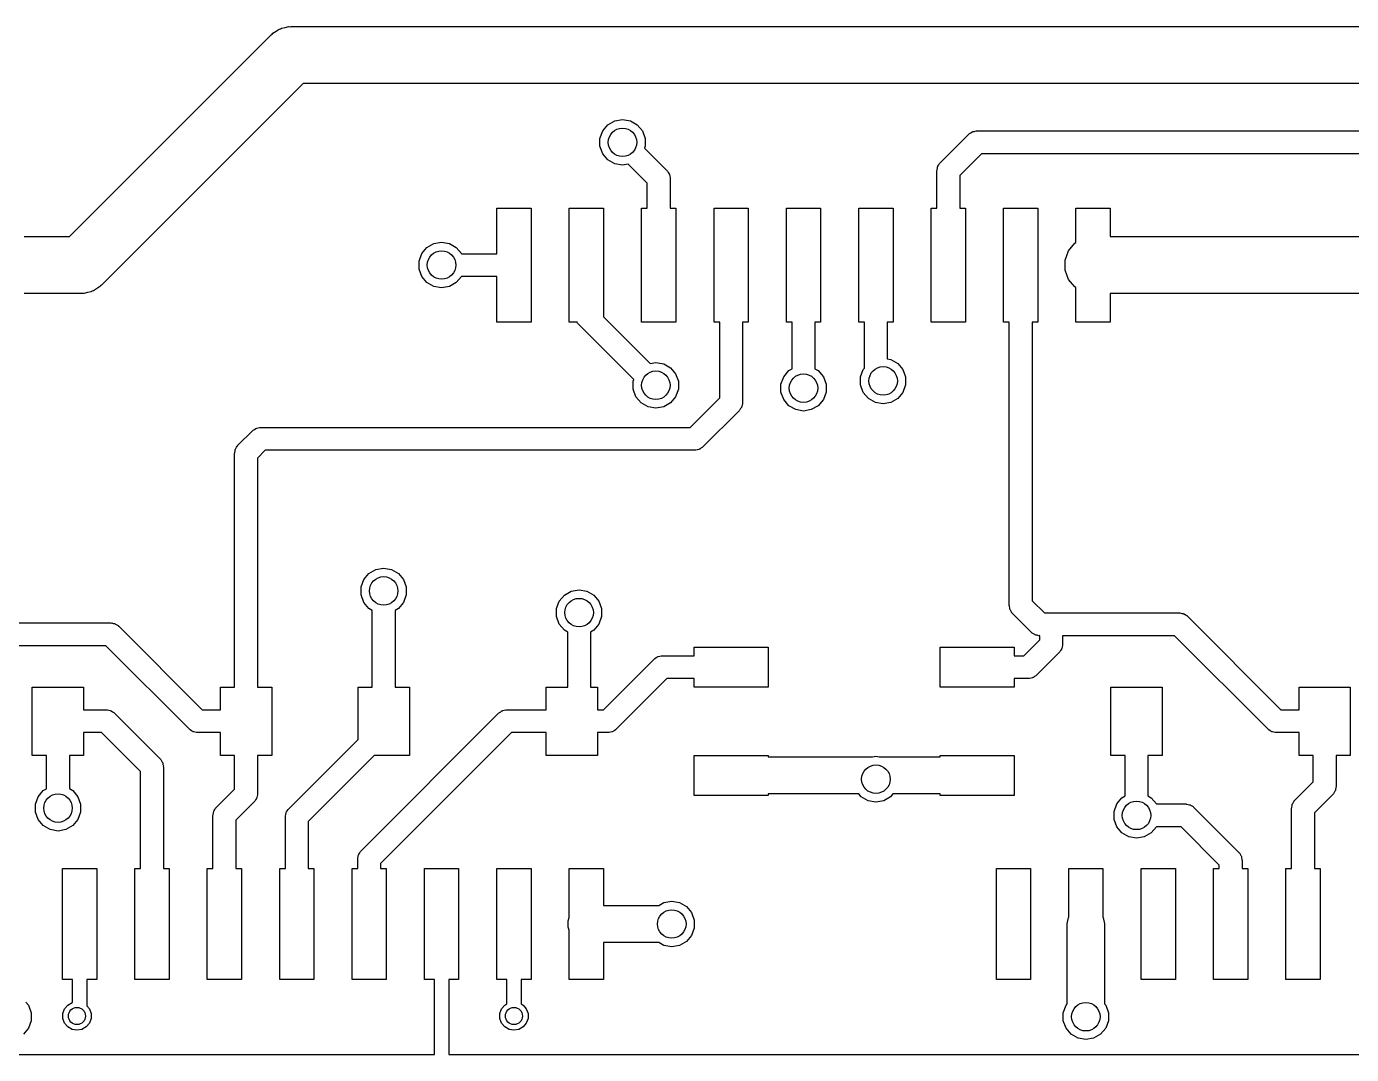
# Model space of a CAD drawing. Extents: x 25 to 125, y -125 to -25.
# Drawn here: x 89.87 to 113.12, y -75.69 to -57.67 of the extents above; entities that cross this region are included whole.
import ezdxf

# ---------------------------------------------------------------- set-up
doc = ezdxf.new("R2010")
doc.units = 0
doc.header["$MEASUREMENT"] = 0
doc.layers.add('BLACK', color=7, linetype='CONTINUOUS')

msp = doc.modelspace()

# ---------------------------------------------------------------- linework, layer by layer
at = {"layer": 'Black'}
for p, q in [((90.6279, -61.35), (94.1654, -57.8124)), ((94.1654, -57.8124), (94.1835, -57.7998)), ((94.1835, -57.7998), (94.1976, -57.783)), ((94.1976, -57.783), (94.2542, -57.7503)), ((94.2542, -57.7503), (94.3077, -57.7128)), ((94.3077, -57.7128), (94.3289, -57.7072)), ((94.3289, -57.7072), (94.348, -57.6962)), ((94.348, -57.6962), (94.4123, -57.6848)), ((94.4123, -57.6848), (94.4754, -57.6679)), ((94.4754, -57.6679), (94.4973, -57.6698)), ((94.4973, -57.6698), (94.519, -57.666)), ((94.519, -57.666), (122.29, -57.666)), ((94.7261, -58.666), (91.1886, -62.2036)), ((122.29, -58.666), (94.7261, -58.666)), ((99.9346, -59.6273), (99.9823, -59.4962)), ((99.9823, -59.4962), (100.072, -59.3894)), ((100.072, -59.3894), (100.193, -59.3197)), ((100.193, -59.3197), (100.33, -59.2955)), ((100.33, -59.2955), (100.467, -59.3197)), ((100.467, -59.3197), (100.588, -59.3894)), ((100.588, -59.3894), (100.678, -59.4962)), ((100.678, -59.4962), (100.725, -59.6273)), ((106.478, -59.5091), (106.503, -59.5045)), ((106.503, -59.5045), (106.529, -59.4978)), ((106.529, -59.4978), (106.537, -59.4985)), ((106.537, -59.4985), (106.546, -59.497)), ((106.546, -59.497), (116.492, -59.497)), ((99.9346, -59.7667), (99.9346, -59.6273)), ((100.725, -59.6273), (100.725, -59.7667)), ((105.904, -60.0566), (106.405, -59.5556)), ((106.405, -59.5556), (106.412, -59.5505)), ((106.412, -59.5505), (106.417, -59.5438)), ((106.417, -59.5438), (106.44, -59.5307)), ((106.44, -59.5307), (106.461, -59.5157)), ((106.461, -59.5157), (106.47, -59.5135)), ((106.47, -59.5135), (106.478, -59.5091)), ((99.9823, -59.8978), (99.9346, -59.7667)), ((100.072, -60.0046), (99.9823, -59.8978)), ((100.725, -59.7667), (100.714, -59.7982)), ((100.714, -59.7982), (101.106, -60.1906)), ((106.629, -59.897), (106.245, -60.2808)), ((116.492, -59.897), (106.629, -59.897)), ((100.193, -60.0743), (100.072, -60.0046)), ((100.33, -60.0985), (100.193, -60.0743)), ((100.431, -60.0807), (100.33, -60.0985)), ((100.765, -60.4148), (100.431, -60.0807)), ((101.106, -60.1906), (101.111, -60.1978)), ((101.111, -60.1978), (101.118, -60.2034)), ((101.118, -60.2034), (101.131, -60.2261)), ((105.845, -60.198), (105.847, -60.1893)), ((105.845, -60.85), (105.845, -60.198)), ((105.846, -60.1806), (105.853, -60.1553)), ((105.847, -60.1893), (105.846, -60.1806)), ((105.853, -60.1553), (105.857, -60.1296)), ((105.857, -60.1296), (105.861, -60.122)), ((105.861, -60.122), (105.864, -60.1135)), ((105.864, -60.1135), (105.879, -60.0921)), ((105.879, -60.0921), (105.892, -60.0694)), ((105.892, -60.0694), (105.899, -60.0638)), ((105.899, -60.0638), (105.904, -60.0566)), ((100.765, -60.85), (100.765, -60.4148)), ((101.131, -60.2261), (101.146, -60.2475)), ((101.146, -60.2475), (101.149, -60.256)), ((101.149, -60.256), (101.153, -60.2636)), ((101.153, -60.2636), (101.157, -60.2893)), ((101.157, -60.2893), (101.164, -60.3146)), ((101.164, -60.3146), (101.163, -60.3233)), ((101.163, -60.3233), (101.165, -60.332)), ((101.165, -60.332), (101.165, -60.85)), ((106.245, -60.2808), (106.245, -60.85)), ((98.125, -61.65), (98.125, -60.85)), ((98.125, -60.85), (98.725, -60.85)), ((98.725, -60.85), (98.725, -62.85)), ((99.395, -62.85), (99.395, -60.85)), ((99.395, -60.85), (99.995, -60.85)), ((99.995, -60.85), (99.995, -62.7552)), ((100.665, -62.85), (100.665, -60.85)), ((100.665, -60.85), (100.765, -60.85)), ((101.165, -60.85), (101.265, -60.85)), ((101.265, -60.85), (101.265, -62.85)), ((101.935, -62.85), (101.935, -60.85)), ((101.935, -60.85), (102.535, -60.85)), ((102.535, -60.85), (102.535, -62.85)), ((103.205, -62.85), (103.205, -60.85)), ((103.205, -60.85), (103.805, -60.85)), ((103.805, -60.85), (103.805, -62.85)), ((104.475, -62.85), (104.475, -60.85)), ((104.475, -60.85), (105.075, -60.85)), ((105.075, -60.85), (105.075, -62.85)), ((105.745, -62.85), (105.745, -60.85)), ((105.745, -60.85), (105.845, -60.85)), ((106.245, -60.85), (106.345, -60.85)), ((106.345, -60.85), (106.345, -62.85)), ((107.015, -62.85), (107.015, -60.85)), ((107.015, -60.85), (107.615, -60.85)), ((107.615, -60.85), (107.615, -62.85)), ((108.285, -61.4546), (108.285, -60.85)), ((108.285, -60.85), (108.885, -60.85)), ((108.885, -60.85), (108.885, -61.35)), ((89.835, -61.35), (90.6279, -61.35)), ((108.885, -61.35), (121.968, -61.35)), ((96.8073, -61.6482), (96.8969, -61.5414)), ((96.8969, -61.5414), (97.0177, -61.4717)), ((97.0177, -61.4717), (97.155, -61.4475)), ((97.155, -61.4475), (97.2923, -61.4717)), ((97.2923, -61.4717), (97.4131, -61.5414)), ((97.4131, -61.5414), (97.5027, -61.6482)), ((108.152, -61.6), (108.264, -61.467)), ((108.264, -61.467), (108.285, -61.4546)), ((96.7596, -61.7793), (96.8073, -61.6482)), ((96.7596, -61.9187), (96.7596, -61.7793)), ((97.5027, -61.6482), (97.5034, -61.65)), ((97.5034, -61.65), (98.125, -61.65)), ((108.093, -61.7632), (108.152, -61.6)), ((108.093, -61.9368), (108.093, -61.7632)), ((96.8073, -62.0498), (96.7596, -61.9187)), ((96.8969, -62.1566), (96.8073, -62.0498)), ((97.5025, -62.05), (97.4131, -62.1566)), ((98.125, -62.05), (97.5025, -62.05)), ((98.125, -62.85), (98.125, -62.05)), ((108.152, -62.1), (108.093, -61.9368)), ((91.0998, -62.2657), (91.0463, -62.3032)), ((91.1564, -62.233), (91.0998, -62.2657)), ((91.1705, -62.2162), (91.1564, -62.233)), ((91.1886, -62.2036), (91.1705, -62.2162)), ((97.0177, -62.2263), (96.8969, -62.1566)), ((97.155, -62.2505), (97.0177, -62.2263)), ((97.2923, -62.2263), (97.155, -62.2505)), ((97.4131, -62.1566), (97.2923, -62.2263)), ((108.264, -62.233), (108.152, -62.1)), ((108.285, -62.2454), (108.264, -62.233)), ((108.285, -62.85), (108.285, -62.2454)), ((90.835, -62.35), (89.835, -62.35)), ((90.8567, -62.3462), (90.835, -62.35)), ((90.8786, -62.3481), (90.8567, -62.3462)), ((90.9417, -62.3312), (90.8786, -62.3481)), ((91.006, -62.3198), (90.9417, -62.3312)), ((91.0251, -62.3088), (91.006, -62.3198)), ((91.0463, -62.3032), (91.0251, -62.3088)), ((122.173, -62.35), (108.885, -62.35)), ((108.885, -62.35), (108.885, -62.85)), ((99.995, -62.7552), (100.813, -63.5735)), ((98.725, -62.85), (98.125, -62.85)), ((99.5322, -62.85), (99.395, -62.85)), ((99.5418, -62.8666), (99.5322, -62.85)), ((99.5485, -62.8722), (99.5418, -62.8666)), ((99.5536, -62.8794), (99.5485, -62.8722)), ((100.53, -63.8561), (99.5536, -62.8794)), ((101.265, -62.85), (100.665, -62.85)), ((102.035, -62.85), (101.935, -62.85)), ((102.035, -64.1792), (102.035, -62.85)), ((102.535, -62.85), (102.435, -62.85)), ((102.435, -62.85), (102.435, -64.262)), ((103.305, -62.85), (103.205, -62.85)), ((103.305, -63.6669), (103.305, -62.85)), ((103.805, -62.85), (103.705, -62.85)), ((103.705, -62.85), (103.705, -63.6669)), ((104.575, -62.85), (104.475, -62.85)), ((104.575, -63.6555), (104.575, -62.85)), ((105.075, -62.85), (104.975, -62.85)), ((104.975, -62.85), (104.975, -63.4923)), ((106.345, -62.85), (105.745, -62.85)), ((107.115, -62.85), (107.015, -62.85)), ((107.115, -67.818), (107.115, -62.85)), ((107.615, -62.85), (107.515, -62.85)), ((107.515, -62.85), (107.515, -67.7352)), ((108.885, -62.85), (108.285, -62.85)), ((100.813, -63.5735), (100.914, -63.5557)), ((100.914, -63.5557), (101.052, -63.5799)), ((101.052, -63.5799), (101.172, -63.6496)), ((101.172, -63.6496), (101.262, -63.7564)), ((103.247, -63.7004), (103.305, -63.6669)), ((103.705, -63.6669), (103.763, -63.7004)), ((104.507, -63.8113), (104.554, -63.6802)), ((104.554, -63.6802), (104.575, -63.6555)), ((104.975, -63.4923), (105.039, -63.5037)), ((105.039, -63.5037), (105.16, -63.5734)), ((105.16, -63.5734), (105.25, -63.6802)), ((105.25, -63.6802), (105.297, -63.8113)), ((100.519, -63.8875), (100.53, -63.8561)), ((100.519, -64.0269), (100.519, -63.8875)), ((101.262, -63.7564), (101.31, -63.8875)), ((101.31, -63.8875), (101.31, -64.0269)), ((103.11, -63.9383), (103.157, -63.8072)), ((103.157, -63.8072), (103.247, -63.7004)), ((103.763, -63.7004), (103.853, -63.8072)), ((103.853, -63.8072), (103.9, -63.9383)), ((104.507, -63.9507), (104.507, -63.8113)), ((105.297, -63.8113), (105.297, -63.9507)), ((100.566, -64.158), (100.519, -64.0269)), ((101.31, -64.0269), (101.262, -64.158)), ((103.11, -64.0777), (103.11, -63.9383)), ((103.157, -64.2088), (103.11, -64.0777)), ((103.9, -64.0777), (103.853, -64.2088)), ((103.9, -63.9383), (103.9, -64.0777)), ((104.554, -64.0818), (104.507, -63.9507)), ((104.644, -64.1886), (104.554, -64.0818)), ((105.25, -64.0818), (105.16, -64.1886)), ((105.297, -63.9507), (105.25, -64.0818)), ((100.656, -64.2648), (100.566, -64.158)), ((100.777, -64.3345), (100.656, -64.2648)), ((100.914, -64.3587), (100.777, -64.3345)), ((101.052, -64.3345), (100.914, -64.3587)), ((101.172, -64.2648), (101.052, -64.3345)), ((101.262, -64.158), (101.172, -64.2648)), ((101.517, -64.697), (102.035, -64.1792)), ((102.401, -64.3679), (102.388, -64.3906)), ((102.416, -64.3465), (102.401, -64.3679)), ((102.419, -64.338), (102.416, -64.3465)), ((102.423, -64.3304), (102.419, -64.338)), ((102.427, -64.3047), (102.423, -64.3304)), ((102.434, -64.2794), (102.427, -64.3047)), ((102.435, -64.262), (102.433, -64.2707)), ((102.433, -64.2707), (102.434, -64.2794)), ((103.247, -64.3156), (103.157, -64.2088)), ((103.368, -64.3853), (103.247, -64.3156)), ((103.505, -64.4095), (103.368, -64.3853)), ((103.642, -64.3853), (103.505, -64.4095)), ((103.763, -64.3156), (103.642, -64.3853)), ((103.853, -64.2088), (103.763, -64.3156)), ((104.765, -64.2583), (104.644, -64.1886)), ((104.902, -64.2825), (104.765, -64.2583)), ((105.039, -64.2583), (104.902, -64.2825)), ((105.16, -64.1886), (105.039, -64.2583)), ((102.376, -64.4034), (101.741, -65.0384)), ((102.381, -64.3962), (102.376, -64.4034)), ((102.388, -64.3906), (102.381, -64.3962)), ((93.5836, -65.0106), (93.8386, -64.7556)), ((93.8386, -64.7556), (93.8458, -64.7505)), ((93.8458, -64.7505), (93.8514, -64.7438)), ((93.8514, -64.7438), (93.8741, -64.7307)), ((93.8741, -64.7307), (93.8955, -64.7157)), ((93.8955, -64.7157), (93.904, -64.7135)), ((93.904, -64.7135), (93.9116, -64.7091)), ((93.9116, -64.7091), (93.9373, -64.7045)), ((93.9373, -64.7045), (93.9626, -64.6978)), ((93.9626, -64.6978), (93.9713, -64.6985)), ((93.9713, -64.6985), (93.98, -64.697)), ((93.98, -64.697), (101.517, -64.697)), ((93.5325, -65.1093), (93.5371, -65.0836)), ((93.5371, -65.0836), (93.5415, -65.076)), ((93.5415, -65.076), (93.5437, -65.0675)), ((93.5437, -65.0675), (93.5587, -65.0461)), ((93.5587, -65.0461), (93.5718, -65.0234)), ((93.5718, -65.0234), (93.5785, -65.0178)), ((93.5785, -65.0178), (93.5836, -65.0106)), ((101.668, -65.0849), (101.643, -65.0895)), ((101.676, -65.0805), (101.668, -65.0849)), ((101.685, -65.0783), (101.676, -65.0805)), ((101.706, -65.0633), (101.685, -65.0783)), ((101.729, -65.0502), (101.706, -65.0633)), ((101.734, -65.0435), (101.729, -65.0502)), ((101.741, -65.0384), (101.734, -65.0435)), ((93.525, -65.152), (93.5265, -65.1433)), ((93.525, -69.25), (93.525, -65.152)), ((93.5258, -65.1346), (93.5325, -65.1093)), ((93.5265, -65.1433), (93.5258, -65.1346)), ((94.0628, -65.097), (93.925, -65.2348)), ((93.925, -65.2348), (93.925, -69.25)), ((101.6, -65.097), (94.0628, -65.097)), ((101.609, -65.0955), (101.6, -65.097)), ((101.617, -65.0962), (101.609, -65.0955)), ((101.643, -65.0895), (101.617, -65.0962)), ((96.0017, -67.1867), (96.139, -67.1625)), ((96.139, -67.1625), (96.2763, -67.1867)), ((95.7436, -67.4943), (95.7913, -67.3632)), ((95.7913, -67.3632), (95.8809, -67.2564)), ((95.8809, -67.2564), (96.0017, -67.1867)), ((96.2763, -67.1867), (96.3971, -67.2564)), ((96.3971, -67.2564), (96.4867, -67.3632)), ((96.4867, -67.3632), (96.5344, -67.4943)), ((95.7436, -67.6337), (95.7436, -67.4943)), ((95.7913, -67.7648), (95.7436, -67.6337)), ((96.5344, -67.6337), (96.4867, -67.7648)), ((96.5344, -67.4943), (96.5344, -67.6337)), ((99.2203, -67.7442), (99.3099, -67.6374)), ((99.3099, -67.6374), (99.4307, -67.5677)), ((99.4307, -67.5677), (99.568, -67.5435)), ((99.568, -67.5435), (99.7053, -67.5677)), ((99.7053, -67.5677), (99.8261, -67.6374)), ((99.8261, -67.6374), (99.9157, -67.7442)), ((95.8809, -67.8716), (95.7913, -67.7648)), ((95.939, -67.9051), (95.8809, -67.8716)), ((96.3971, -67.8716), (96.339, -67.9051)), ((96.4867, -67.7648), (96.3971, -67.8716)), ((99.1726, -67.8753), (99.2203, -67.7442)), ((99.9157, -67.7442), (99.9634, -67.8753)), ((107.117, -67.8267), (107.115, -67.818)), ((107.116, -67.8354), (107.117, -67.8267)), ((107.123, -67.8607), (107.116, -67.8354)), ((107.127, -67.8864), (107.123, -67.8607)), ((107.515, -67.7352), (107.73, -67.95)), ((95.939, -69.25), (95.939, -67.9051)), ((96.339, -67.9051), (96.339, -69.25)), ((99.1726, -68.0147), (99.1726, -67.8753)), ((99.2203, -68.1458), (99.1726, -68.0147)), ((99.9634, -68.0147), (99.9157, -68.1458)), ((99.9634, -67.8753), (99.9634, -68.0147)), ((107.131, -67.894), (107.127, -67.8864)), ((107.134, -67.9025), (107.131, -67.894)), ((107.149, -67.9239), (107.134, -67.9025)), ((107.162, -67.9466), (107.149, -67.9239)), ((107.169, -67.9522), (107.162, -67.9466)), ((107.174, -67.9594), (107.169, -67.9522)), ((107.506, -68.2914), (107.174, -67.9594)), ((107.73, -67.95), (107.925, -67.95)), ((107.925, -67.95), (110.098, -67.95)), ((110.098, -67.95), (110.107, -67.9515)), ((110.107, -67.9515), (110.115, -67.9508)), ((110.115, -67.9508), (110.141, -67.9575)), ((110.141, -67.9575), (110.166, -67.9621)), ((110.166, -67.9621), (110.174, -67.9665)), ((110.174, -67.9665), (110.183, -67.9687)), ((110.183, -67.9687), (110.204, -67.9837)), ((110.204, -67.9837), (110.227, -67.9968)), ((110.227, -67.9968), (110.232, -68.0035)), ((110.232, -68.0035), (110.239, -68.0086)), ((110.239, -68.0086), (111.881, -69.65)), ((89.254, -68.126), (91.351, -68.126)), ((91.351, -68.126), (91.3597, -68.1275)), ((91.3597, -68.1275), (91.3684, -68.1268)), ((91.3684, -68.1268), (91.3937, -68.1335)), ((91.3937, -68.1335), (91.4194, -68.1381)), ((91.4194, -68.1381), (91.427, -68.1425)), ((91.427, -68.1425), (91.4355, -68.1447)), ((91.4355, -68.1447), (91.4569, -68.1597)), ((91.4569, -68.1597), (91.4796, -68.1728)), ((91.4796, -68.1728), (91.4852, -68.1795)), ((91.4852, -68.1795), (91.4924, -68.1846)), ((91.4924, -68.1846), (92.9578, -69.65)), ((99.3099, -68.2526), (99.2203, -68.1458)), ((99.368, -68.2861), (99.3099, -68.2526)), ((99.368, -69.25), (99.368, -68.2861)), ((99.8261, -68.2526), (99.768, -68.2861)), ((99.768, -68.2861), (99.768, -69.25)), ((99.9157, -68.1458), (99.8261, -68.2526)), ((107.513, -68.2965), (107.506, -68.2914)), ((107.518, -68.3032), (107.513, -68.2965)), ((107.541, -68.3163), (107.518, -68.3032)), ((107.562, -68.3313), (107.541, -68.3163)), ((107.571, -68.3335), (107.562, -68.3313)), ((107.579, -68.3379), (107.571, -68.3335)), ((107.604, -68.3425), (107.579, -68.3379)), ((91.2682, -68.526), (89.3368, -68.526)), ((92.7336, -69.9914), (91.2682, -68.526)), ((101.585, -68.7), (101.585, -68.55)), ((101.585, -68.55), (102.885, -68.55)), ((102.885, -68.55), (102.885, -69.25)), ((105.903, -69.25), (105.903, -68.55)), ((105.903, -68.55), (107.203, -68.55)), ((107.203, -68.55), (107.203, -68.7)), ((107.37, -68.7), (107.649, -68.421)), ((107.63, -68.3492), (107.604, -68.3425)), ((107.638, -68.3485), (107.63, -68.3492)), ((107.647, -68.35), (107.638, -68.3485)), ((107.649, -68.35), (107.647, -68.35)), ((107.649, -68.421), (107.649, -68.35)), ((108.037, -68.5722), (108.033, -68.5798)), ((108.042, -68.5465), (108.037, -68.5722)), ((108.048, -68.5212), (108.042, -68.5465)), ((108.049, -68.5038), (108.048, -68.5125)), ((108.048, -68.5125), (108.048, -68.5212)), ((110.015, -68.35), (108.049, -68.35)), ((108.049, -68.35), (108.049, -68.5038)), ((111.657, -69.9914), (110.015, -68.35)), ((99.9932, -69.65), (100.885, -68.7586)), ((100.885, -68.7586), (100.892, -68.7535)), ((100.892, -68.7535), (100.897, -68.7468)), ((100.897, -68.7468), (100.92, -68.7337)), ((100.92, -68.7337), (100.941, -68.7187)), ((100.941, -68.7187), (100.95, -68.7165)), ((100.95, -68.7165), (100.958, -68.7121)), ((100.958, -68.7121), (100.983, -68.7075)), ((100.983, -68.7075), (101.009, -68.7008)), ((101.009, -68.7008), (101.017, -68.7015)), ((101.017, -68.7015), (101.026, -68.7)), ((101.026, -68.7), (101.585, -68.7)), ((107.203, -68.7), (107.37, -68.7)), ((107.991, -68.6452), (107.594, -69.0414)), ((107.996, -68.638), (107.991, -68.6452)), ((108.002, -68.6324), (107.996, -68.638)), ((108.015, -68.6097), (108.002, -68.6324)), ((108.03, -68.5883), (108.015, -68.6097)), ((108.033, -68.5798), (108.03, -68.5883)), ((89.975, -70.45), (89.975, -69.25)), ((89.975, -69.25), (90.875, -69.25)), ((90.875, -69.25), (90.875, -69.65)), ((93.275, -69.65), (93.275, -69.25)), ((93.275, -69.25), (93.525, -69.25)), ((93.925, -69.25), (94.175, -69.25)), ((94.175, -69.25), (94.175, -70.45)), ((95.69, -70.1672), (95.69, -69.25)), ((95.69, -69.25), (95.939, -69.25)), ((96.339, -69.25), (96.59, -69.25)), ((96.59, -69.25), (96.59, -70.45)), ((98.99, -69.65), (98.99, -69.25)), ((98.99, -69.25), (99.368, -69.25)), ((99.768, -69.25), (99.89, -69.25)), ((99.89, -69.25), (99.89, -69.65)), ((101.109, -69.1), (100.217, -69.9914)), ((101.585, -69.1), (101.109, -69.1)), ((101.585, -69.25), (101.585, -69.1)), ((102.885, -69.25), (101.585, -69.25)), ((107.203, -69.25), (105.903, -69.25)), ((107.453, -69.1), (107.203, -69.1)), ((107.203, -69.1), (107.203, -69.25)), ((107.462, -69.0985), (107.453, -69.1)), ((107.47, -69.0992), (107.462, -69.0985)), ((107.496, -69.0925), (107.47, -69.0992)), ((107.521, -69.0879), (107.496, -69.0925)), ((107.529, -69.0835), (107.521, -69.0879)), ((107.538, -69.0813), (107.529, -69.0835)), ((107.559, -69.0663), (107.538, -69.0813)), ((107.582, -69.0532), (107.559, -69.0663)), ((107.587, -69.0465), (107.582, -69.0532)), ((107.594, -69.0414), (107.587, -69.0465)), ((108.898, -70.45), (108.898, -69.25)), ((108.898, -69.25), (109.798, -69.25)), ((109.798, -69.25), (109.798, -70.45)), ((112.198, -69.65), (112.198, -69.25)), ((112.198, -69.25), (113.098, -69.25)), ((113.098, -69.25), (113.098, -70.45)), ((90.875, -69.65), (91.275, -69.65)), ((91.275, -69.65), (91.2837, -69.6515)), ((91.2837, -69.6515), (91.2924, -69.6508)), ((91.2924, -69.6508), (91.3177, -69.6575)), ((91.3177, -69.6575), (91.3434, -69.6621)), ((91.3434, -69.6621), (91.351, -69.6665)), ((91.351, -69.6665), (91.3595, -69.6687)), ((91.3595, -69.6687), (91.3809, -69.6837)), ((91.3809, -69.6837), (91.4036, -69.6968)), ((91.4036, -69.6968), (91.4092, -69.7035)), ((91.4092, -69.7035), (91.4164, -69.7086)), ((91.4164, -69.7086), (92.2164, -70.5086)), ((92.9578, -69.65), (93.275, -69.65)), ((95.7436, -72.1216), (98.1566, -69.7086)), ((98.1566, -69.7086), (98.1638, -69.7035)), ((98.1638, -69.7035), (98.1694, -69.6968)), ((98.1694, -69.6968), (98.1921, -69.6837)), ((98.1921, -69.6837), (98.2135, -69.6687)), ((98.2135, -69.6687), (98.222, -69.6665)), ((98.222, -69.6665), (98.2296, -69.6621)), ((98.2296, -69.6621), (98.2553, -69.6575)), ((98.2553, -69.6575), (98.2806, -69.6508)), ((98.2806, -69.6508), (98.2893, -69.6515)), ((98.2893, -69.6515), (98.298, -69.65)), ((98.298, -69.65), (98.99, -69.65)), ((99.89, -69.65), (99.9932, -69.65)), ((111.881, -69.65), (112.198, -69.65)), ((91.1922, -70.05), (90.875, -70.05)), ((90.875, -70.05), (90.875, -70.45)), ((91.875, -70.7328), (91.1922, -70.05)), ((92.7408, -69.9965), (92.7336, -69.9914)), ((92.7464, -70.0032), (92.7408, -69.9965)), ((92.7691, -70.0163), (92.7464, -70.0032)), ((92.7905, -70.0313), (92.7691, -70.0163)), ((92.799, -70.0335), (92.7905, -70.0313)), ((92.8066, -70.0379), (92.799, -70.0335)), ((92.8323, -70.0425), (92.8066, -70.0379)), ((92.8576, -70.0492), (92.8323, -70.0425)), ((92.8663, -70.0485), (92.8576, -70.0492)), ((92.875, -70.05), (92.8663, -70.0485)), ((93.275, -70.05), (92.875, -70.05)), ((93.275, -70.45), (93.275, -70.05)), ((94.4736, -71.3836), (95.69, -70.1672)), ((98.3808, -70.05), (96.085, -72.3458)), ((98.99, -70.05), (98.3808, -70.05)), ((98.99, -70.45), (98.99, -70.05)), ((100.076, -70.05), (99.89, -70.05)), ((99.89, -70.05), (99.89, -70.45)), ((100.085, -70.0485), (100.076, -70.05)), ((100.093, -70.0492), (100.085, -70.0485)), ((100.119, -70.0425), (100.093, -70.0492)), ((100.144, -70.0379), (100.119, -70.0425)), ((100.152, -70.0335), (100.144, -70.0379)), ((100.161, -70.0313), (100.152, -70.0335)), ((100.182, -70.0163), (100.161, -70.0313)), ((100.205, -70.0032), (100.182, -70.0163)), ((100.21, -69.9965), (100.205, -70.0032)), ((100.217, -69.9914), (100.21, -69.9965)), ((111.664, -69.9965), (111.657, -69.9914)), ((111.669, -70.0032), (111.664, -69.9965)), ((111.692, -70.0163), (111.669, -70.0032)), ((111.713, -70.0313), (111.692, -70.0163)), ((111.722, -70.0335), (111.713, -70.0313)), ((111.73, -70.0379), (111.722, -70.0335)), ((111.755, -70.0425), (111.73, -70.0379)), ((111.781, -70.0492), (111.755, -70.0425)), ((111.789, -70.0485), (111.781, -70.0492)), ((111.798, -70.05), (111.789, -70.0485)), ((112.198, -70.05), (111.798, -70.05)), ((112.198, -70.45), (112.198, -70.05)), ((90.225, -70.45), (89.975, -70.45)), ((90.225, -71.0332), (90.225, -70.45)), ((90.875, -70.45), (90.625, -70.45)), ((90.625, -70.45), (90.625, -71.0312)), ((92.2164, -70.5086), (92.2215, -70.5158)), ((92.2215, -70.5158), (92.2282, -70.5214)), ((92.2282, -70.5214), (92.2413, -70.5441)), ((92.2413, -70.5441), (92.2563, -70.5655)), ((92.2563, -70.5655), (92.2585, -70.574)), ((92.2585, -70.574), (92.2629, -70.5816)), ((92.2629, -70.5816), (92.2675, -70.6073)), ((92.2675, -70.6073), (92.2742, -70.6326)), ((92.2742, -70.6326), (92.2735, -70.6413)), ((92.2735, -70.6413), (92.275, -70.65)), ((92.275, -70.65), (92.275, -72.43)), ((93.525, -70.45), (93.275, -70.45)), ((93.525, -71.0382), (93.525, -70.45)), ((94.175, -70.45), (93.925, -70.45)), ((93.925, -70.45), (93.925, -71.121)), ((95.9728, -70.45), (94.815, -71.6078)), ((96.59, -70.45), (95.9728, -70.45)), ((99.89, -70.45), (98.99, -70.45)), ((101.585, -71.15), (101.585, -70.45)), ((101.585, -70.45), (102.885, -70.45)), ((102.885, -70.45), (102.885, -70.475)), ((102.885, -70.475), (104.648, -70.475)), ((104.648, -70.475), (104.714, -70.475)), ((104.714, -70.475), (104.715, -70.475)), ((104.715, -70.475), (104.775, -70.4645)), ((104.775, -70.4645), (104.835, -70.475)), ((104.835, -70.475), (105.903, -70.475)), ((105.903, -70.475), (105.903, -70.45)), ((105.903, -70.45), (107.203, -70.45)), ((107.203, -70.45), (107.203, -71.15)), ((109.148, -70.45), (108.898, -70.45)), ((109.148, -71.1593), (109.148, -70.45)), ((109.798, -70.45), (109.548, -70.45)), ((109.548, -70.45), (109.548, -71.1604)), ((112.448, -70.45), (112.198, -70.45)), ((112.448, -70.9112), (112.448, -70.45)), ((113.098, -70.45), (112.848, -70.45)), ((112.848, -70.45), (112.848, -70.994)), ((91.875, -72.43), (91.875, -70.7328)), ((90.0789, -71.1726), (90.1686, -71.0657)), ((90.1686, -71.0657), (90.225, -71.0332)), ((90.625, -71.0312), (90.6848, -71.0657)), ((90.6848, -71.0657), (90.7744, -71.1726)), ((93.2036, -71.3596), (93.525, -71.0382)), ((93.925, -71.121), (93.9235, -71.1297)), ((104.476, -71.125), (102.885, -71.125)), ((102.885, -71.125), (102.885, -71.15)), ((104.517, -71.1736), (104.476, -71.125)), ((105.074, -71.125), (105.033, -71.1736)), ((105.903, -71.125), (105.074, -71.125)), ((105.903, -71.15), (105.903, -71.125)), ((112.127, -71.2326), (112.448, -70.9112)), ((112.794, -71.1282), (112.789, -71.1354)), ((112.801, -71.1226), (112.794, -71.1282)), ((112.814, -71.0999), (112.801, -71.1226)), ((112.829, -71.0785), (112.814, -71.0999)), ((112.832, -71.07), (112.829, -71.0785)), ((112.836, -71.0624), (112.832, -71.07)), ((112.84, -71.0367), (112.836, -71.0624)), ((112.847, -71.0114), (112.84, -71.0367)), ((112.848, -70.994), (112.846, -71.0027)), ((112.846, -71.0027), (112.847, -71.0114)), ((90.0312, -71.3036), (90.0789, -71.1726)), ((90.0312, -71.4431), (90.0312, -71.3036)), ((90.7744, -71.1726), (90.8221, -71.3036)), ((90.8221, -71.3036), (90.8221, -71.4431)), ((93.1985, -71.3668), (93.2036, -71.3596)), ((93.8664, -71.2624), (93.545, -71.5838)), ((93.8715, -71.2552), (93.8664, -71.2624)), ((93.8782, -71.2496), (93.8715, -71.2552)), ((93.8913, -71.2269), (93.8782, -71.2496)), ((93.9063, -71.2055), (93.8913, -71.2269)), ((93.9085, -71.197), (93.9063, -71.2055)), ((93.9129, -71.1894), (93.9085, -71.197)), ((93.9175, -71.1637), (93.9129, -71.1894)), ((93.9242, -71.1384), (93.9175, -71.1637)), ((93.9235, -71.1297), (93.9242, -71.1384)), ((102.885, -71.15), (101.585, -71.15)), ((104.638, -71.2433), (104.517, -71.1736)), ((104.775, -71.2675), (104.638, -71.2433)), ((104.912, -71.2433), (104.775, -71.2675)), ((105.033, -71.1736), (104.912, -71.2433)), ((107.203, -71.15), (105.903, -71.15)), ((108.952, -71.4313), (108.999, -71.3002)), ((108.999, -71.3002), (109.089, -71.1934)), ((109.089, -71.1934), (109.148, -71.1593)), ((109.548, -71.1604), (109.605, -71.1934)), ((109.605, -71.1934), (109.695, -71.3002)), ((109.695, -71.3002), (109.695, -71.301)), ((109.695, -71.301), (110.211, -71.301)), ((110.211, -71.301), (110.219, -71.3025)), ((110.219, -71.3025), (110.228, -71.3018)), ((110.228, -71.3018), (110.253, -71.3085)), ((110.253, -71.3085), (110.279, -71.3131)), ((110.279, -71.3131), (110.287, -71.3175)), ((110.287, -71.3175), (110.295, -71.3197)), ((110.295, -71.3197), (110.317, -71.3347)), ((110.317, -71.3347), (110.339, -71.3478)), ((110.339, -71.3478), (110.345, -71.3545)), ((110.345, -71.3545), (110.352, -71.3596)), ((110.352, -71.3596), (111.139, -72.147)), ((112.069, -71.3566), (112.076, -71.3313)), ((112.07, -71.3653), (112.069, -71.3566)), ((112.076, -71.3313), (112.08, -71.3056)), ((112.08, -71.3056), (112.084, -71.298)), ((112.084, -71.298), (112.087, -71.2895)), ((112.087, -71.2895), (112.102, -71.2681)), ((112.102, -71.2681), (112.115, -71.2454)), ((112.115, -71.2454), (112.122, -71.2398)), ((112.122, -71.2398), (112.127, -71.2326)), ((112.789, -71.1354), (112.468, -71.4568)), ((90.0789, -71.5741), (90.0312, -71.4431)), ((90.1686, -71.6809), (90.0789, -71.5741)), ((90.7744, -71.5741), (90.6848, -71.6809)), ((90.8221, -71.4431), (90.7744, -71.5741)), ((93.145, -71.501), (93.1465, -71.4923)), ((93.145, -72.43), (93.145, -71.501)), ((93.1458, -71.4836), (93.1525, -71.4583)), ((93.1465, -71.4923), (93.1458, -71.4836)), ((93.1525, -71.4583), (93.1571, -71.4326)), ((93.1571, -71.4326), (93.1615, -71.425)), ((93.1615, -71.425), (93.1637, -71.4165)), ((93.1637, -71.4165), (93.1787, -71.3951)), ((93.1787, -71.3951), (93.1918, -71.3724)), ((93.1918, -71.3724), (93.1985, -71.3668)), ((93.545, -71.5838), (93.545, -72.43)), ((94.415, -71.525), (94.4165, -71.5163)), ((94.415, -72.43), (94.415, -71.525)), ((94.4158, -71.5076), (94.4225, -71.4823)), ((94.4165, -71.5163), (94.4158, -71.5076)), ((94.4225, -71.4823), (94.4271, -71.4566)), ((94.4271, -71.4566), (94.4315, -71.449)), ((94.4315, -71.449), (94.4337, -71.4405)), ((94.4337, -71.4405), (94.4487, -71.4191)), ((94.4487, -71.4191), (94.4618, -71.3964)), ((94.4618, -71.3964), (94.4685, -71.3908)), ((94.4685, -71.3908), (94.4736, -71.3836)), ((108.952, -71.5707), (108.952, -71.4313)), ((108.999, -71.7018), (108.952, -71.5707)), ((112.068, -71.374), (112.07, -71.3653)), ((112.068, -72.43), (112.068, -71.374)), ((112.468, -71.4568), (112.468, -72.43)), ((90.2893, -71.7506), (90.1686, -71.6809)), ((90.4267, -71.7749), (90.2893, -71.7506)), ((90.564, -71.7506), (90.4267, -71.7749)), ((90.6848, -71.6809), (90.564, -71.7506)), ((94.815, -71.6078), (94.815, -72.43)), ((109.089, -71.8086), (108.999, -71.7018)), ((109.21, -71.8783), (109.089, -71.8086)), ((109.605, -71.8086), (109.484, -71.8783)), ((109.695, -71.7018), (109.605, -71.8086)), ((110.128, -71.701), (109.695, -71.701)), ((109.695, -71.701), (109.695, -71.7018)), ((110.798, -72.3712), (110.128, -71.701)), ((109.347, -71.9025), (109.21, -71.8783)), ((109.484, -71.8783), (109.347, -71.9025)), ((95.685, -72.263), (95.6865, -72.2543)), ((95.685, -72.43), (95.685, -72.263)), ((95.6858, -72.2456), (95.6925, -72.2203)), ((95.6865, -72.2543), (95.6858, -72.2456)), ((95.6925, -72.2203), (95.6971, -72.1946)), ((95.6971, -72.1946), (95.7015, -72.187)), ((95.7015, -72.187), (95.7037, -72.1785)), ((95.7037, -72.1785), (95.7187, -72.1571)), ((95.7187, -72.1571), (95.7318, -72.1344)), ((95.7318, -72.1344), (95.7385, -72.1288)), ((95.7385, -72.1288), (95.7436, -72.1216)), ((111.139, -72.147), (111.144, -72.1542)), ((111.144, -72.1542), (111.151, -72.1598)), ((111.151, -72.1598), (111.164, -72.1825)), ((111.164, -72.1825), (111.179, -72.2039)), ((111.179, -72.2039), (111.182, -72.2124)), ((111.182, -72.2124), (111.186, -72.22)), ((111.186, -72.22), (111.19, -72.2457)), ((111.19, -72.2457), (111.197, -72.271)), ((111.197, -72.271), (111.196, -72.2797)), ((111.196, -72.2797), (111.198, -72.2884)), ((111.198, -72.2884), (111.198, -72.43)), ((90.505, -74.38), (90.505, -72.43)), ((90.505, -72.43), (91.105, -72.43)), ((91.105, -72.43), (91.105, -74.38)), ((91.775, -74.38), (91.775, -72.43)), ((91.775, -72.43), (91.875, -72.43)), ((92.275, -72.43), (92.375, -72.43)), ((92.375, -72.43), (92.375, -74.38)), ((93.045, -74.38), (93.045, -72.43)), ((93.045, -72.43), (93.145, -72.43)), ((93.545, -72.43), (93.645, -72.43)), ((93.645, -72.43), (93.645, -74.38)), ((94.315, -74.38), (94.315, -72.43)), ((94.315, -72.43), (94.415, -72.43)), ((94.815, -72.43), (94.915, -72.43)), ((94.915, -72.43), (94.915, -74.38)), ((95.585, -74.38), (95.585, -72.43)), ((95.585, -72.43), (95.685, -72.43)), ((96.085, -72.3458), (96.085, -72.43)), ((96.085, -72.43), (96.185, -72.43)), ((96.185, -72.43), (96.185, -74.38)), ((96.855, -74.38), (96.855, -72.43)), ((96.855, -72.43), (97.455, -72.43)), ((97.455, -72.43), (97.455, -74.38)), ((98.125, -74.38), (98.125, -72.43)), ((98.125, -72.43), (98.725, -72.43)), ((98.725, -72.43), (98.725, -74.38)), ((99.395, -73.2934), (99.395, -72.43)), ((99.395, -72.43), (99.995, -72.43)), ((99.995, -72.43), (99.995, -73.08)), ((106.888, -74.38), (106.888, -72.43)), ((106.888, -72.43), (107.488, -72.43)), ((107.488, -72.43), (107.488, -74.38)), ((108.158, -73.2845), (108.158, -72.43)), ((108.158, -72.43), (108.758, -72.43)), ((108.758, -72.43), (108.758, -73.2845)), ((109.428, -74.38), (109.428, -72.43)), ((109.428, -72.43), (110.028, -72.43)), ((110.028, -72.43), (110.028, -74.38)), ((110.698, -74.38), (110.698, -72.43)), ((110.698, -72.43), (110.798, -72.43)), ((110.798, -72.43), (110.798, -72.3712)), ((111.198, -72.43), (111.298, -72.43)), ((111.298, -72.43), (111.298, -74.38)), ((111.968, -74.38), (111.968, -72.43)), ((111.968, -72.43), (112.068, -72.43)), ((112.468, -72.43), (112.568, -72.43)), ((112.568, -72.43), (112.568, -74.38)), ((99.995, -73.08), (100.967, -73.08)), ((100.967, -73.08), (101.056, -73.0287)), ((101.056, -73.0287), (101.194, -73.0045)), ((101.194, -73.0045), (101.331, -73.0287)), ((101.331, -73.0287), (101.452, -73.0984)), ((101.452, -73.0984), (101.541, -73.2052)), ((101.541, -73.2052), (101.589, -73.3363)), ((99.3749, -73.3486), (99.395, -73.2934)), ((99.3749, -73.4614), (99.3749, -73.3486)), ((101.589, -73.3363), (101.589, -73.4757)), ((108.133, -73.405), (108.153, -73.2938)), ((108.133, -74.8037), (108.133, -73.405)), ((108.153, -73.2938), (108.158, -73.2845)), ((108.758, -73.2845), (108.763, -73.2938)), ((108.763, -73.2938), (108.783, -73.405)), ((108.783, -73.405), (108.783, -74.8037)), ((99.395, -73.5166), (99.3749, -73.4614)), ((99.395, -74.38), (99.395, -73.5166)), ((101.541, -73.6068), (101.452, -73.7136)), ((101.589, -73.4757), (101.541, -73.6068)), ((100.964, -73.73), (99.995, -73.73)), ((99.995, -73.73), (99.995, -74.38)), ((101.056, -73.7833), (100.964, -73.73)), ((101.194, -73.8075), (101.056, -73.7833)), ((101.331, -73.7833), (101.194, -73.8075)), ((101.452, -73.7136), (101.331, -73.7833)), ((90.68, -74.38), (90.505, -74.38)), ((90.68, -74.7819), (90.68, -74.38)), ((91.105, -74.38), (90.93, -74.38)), ((90.93, -74.38), (90.93, -74.8387)), ((92.375, -74.38), (91.775, -74.38)), ((93.645, -74.38), (93.045, -74.38)), ((94.915, -74.38), (94.315, -74.38)), ((96.185, -74.38), (95.585, -74.38)), ((97.03, -74.38), (96.855, -74.38)), ((97.03, -75.694), (97.03, -74.38)), ((97.455, -74.38), (97.28, -74.38)), ((97.28, -74.38), (97.28, -75.694)), ((98.3, -74.38), (98.125, -74.38)), ((98.3, -74.8058), (98.3, -74.38)), ((98.725, -74.38), (98.55, -74.38)), ((98.55, -74.38), (98.55, -74.8058)), ((99.995, -74.38), (99.395, -74.38)), ((107.488, -74.38), (106.888, -74.38)), ((110.028, -74.38), (109.428, -74.38)), ((111.298, -74.38), (110.698, -74.38)), ((112.568, -74.38), (111.968, -74.38)), ((89.86, -74.7735), (89.9081, -74.8308)), ((89.9081, -74.8308), (89.9558, -74.9619)), ((90.5413, -74.8935), (90.5973, -74.8267)), ((90.5973, -74.8267), (90.6728, -74.7832)), ((90.6728, -74.7832), (90.68, -74.7819)), ((90.93, -74.8387), (90.976, -74.8935)), ((98.2077, -74.8935), (98.2637, -74.8267)), ((98.2637, -74.8267), (98.3, -74.8058)), ((98.55, -74.8058), (98.5863, -74.8267)), ((98.5863, -74.8267), (98.6423, -74.8935)), ((108.063, -74.9619), (108.11, -74.8308)), ((108.11, -74.8308), (108.133, -74.8037)), ((108.783, -74.8037), (108.806, -74.8308)), ((108.806, -74.8308), (108.853, -74.9619)), ((89.9558, -74.9619), (89.9558, -75.1013)), ((90.5115, -74.9754), (90.5413, -74.8935)), ((90.5115, -75.0626), (90.5115, -74.9754)), ((90.5413, -75.1445), (90.5115, -75.0626)), ((90.976, -74.8935), (91.0058, -74.9754)), ((91.0058, -75.0626), (90.976, -75.1445)), ((91.0058, -74.9754), (91.0058, -75.0626)), ((98.1779, -74.9754), (98.2077, -74.8935)), ((98.1779, -75.0626), (98.1779, -74.9754)), ((98.2077, -75.1445), (98.1779, -75.0626)), ((98.6423, -74.8935), (98.6721, -74.9754)), ((98.6721, -75.0626), (98.6423, -75.1445)), ((98.6721, -74.9754), (98.6721, -75.0626)), ((108.063, -75.1013), (108.063, -74.9619)), ((108.853, -74.9619), (108.853, -75.1013)), ((89.9081, -75.2324), (89.8185, -75.3392)), ((89.9558, -75.1013), (89.9081, -75.2324)), ((90.5973, -75.2112), (90.5413, -75.1445)), ((90.6728, -75.2548), (90.5973, -75.2112)), ((90.7586, -75.2699), (90.6728, -75.2548)), ((90.8445, -75.2548), (90.7586, -75.2699)), ((90.92, -75.2112), (90.8445, -75.2548)), ((90.976, -75.1445), (90.92, -75.2112)), ((98.2637, -75.2112), (98.2077, -75.1445)), ((98.3392, -75.2548), (98.2637, -75.2112)), ((98.425, -75.2699), (98.3392, -75.2548)), ((98.5108, -75.2548), (98.425, -75.2699)), ((98.5863, -75.2112), (98.5108, -75.2548)), ((98.6423, -75.1445), (98.5863, -75.2112)), ((108.11, -75.2324), (108.063, -75.1013)), ((108.2, -75.3392), (108.11, -75.2324)), ((108.806, -75.2324), (108.716, -75.3392)), ((108.853, -75.1013), (108.806, -75.2324)), ((108.321, -75.4089), (108.2, -75.3392)), ((108.458, -75.4331), (108.321, -75.4089)), ((108.595, -75.4089), (108.458, -75.4331)), ((108.716, -75.3392), (108.595, -75.4089)), ((80.94, -75.694), (97.03, -75.694)), ((97.28, -75.694), (115.01, -75.694))]:
    msp.add_line(p, q, dxfattribs=at)
for centre, radius in [((100.33, -59.697), 0.25), ((97.155, -61.849), 0.25), ((104.902, -63.881), 0.25), ((100.914, -63.9572), 0.25), ((103.505, -64.008), 0.25), ((96.139, -67.564), 0.25), ((99.568, -67.945), 0.25), ((104.775, -70.866), 0.25), ((90.4267, -71.3733), 0.25), ((109.347, -71.501), 0.25), ((101.194, -73.406), 0.25), ((108.458, -75.0316), 0.25), ((90.7586, -75.019), 0.15), ((98.425, -75.019), 0.15)]:
    msp.add_circle(centre, radius, dxfattribs=at)

doc.saveas('drawing.dxf')
